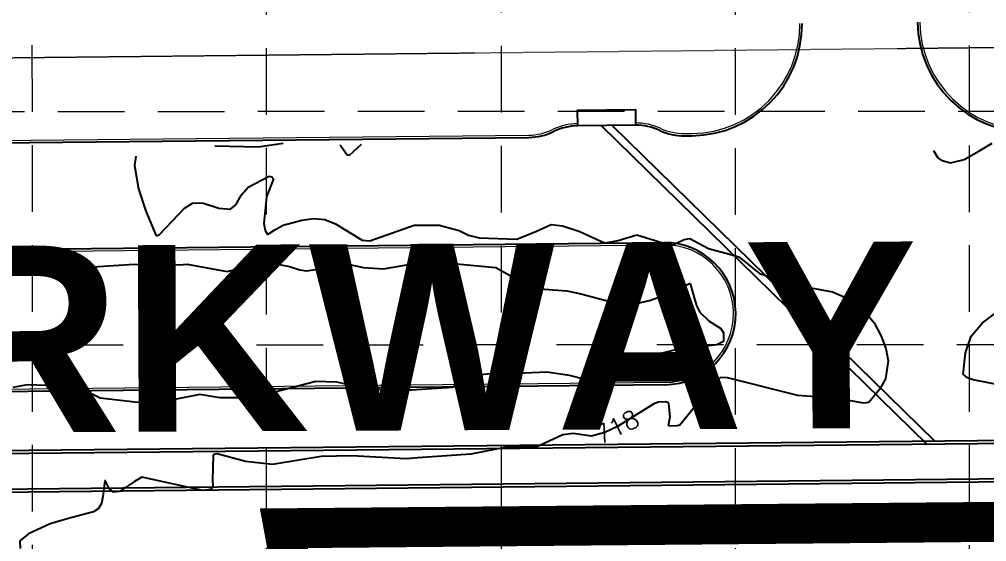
# Model space of a CAD drawing. Header units: inches. Extents: x 2520351 to 2523325, y 7106287 to 7111535.
# Drawn here: x 2522196.8 to 2522414.3, y 7109404.1 to 7109521.7 of the extents above; entities that cross this region are included whole.
import ezdxf
from ezdxf.enums import TextEntityAlignment as Align

# ---------------------------------------------------------------- set-up
doc = ezdxf.new("R2010")
doc.units = ezdxf.units.IN
doc.header["$MEASUREMENT"] = 0
for name, pattern in [('DASHED', [0.75, 0.5, -0.25]), ('DASHEDX2', [1.5, 1, -0.5]), ('HIDDEN', [0.375, 0.25, -0.125]), ('Xbndy-SC$0$HIDDEN2', [0.1875, 0.125, -0.0625])]:
    doc.linetypes.add(name, pattern=pattern)
for name, color, linetype in [('CONTOURS', 35, 'Continuous'), ('GRID', 254, 'DASHED'), ('LIMITS OF DISTURBANCE', 1, 'Continuous'), ('MATCH LINE', 252, 'DASHEDX2'), ('Xpav-ex-sc2$0$EX-FOC', 251, 'Continuous'), ('XPAV-sc1$0$p-foc', 11, 'Continuous'), ('xstm-SC1-ex$0$EX-STM-INLET', 14, 'Continuous'), ('xstm-SC1-ex$0$EX-STM-LINE', 14, 'Continuous')]:
    doc.layers.add(name, color=color, linetype=linetype)
for name, color, linetype, lineweight in [('Xbndy-SC$0$ESMT-EX1', 252, 'Xbndy-SC$0$HIDDEN2', 0), ('Xpav-ex-sc2$0$EX-BOC', 251, 'Continuous', 0), ('Xpav-ex-sc2$0$EX-REC-INLET', 251, 'Continuous', 0)]:
    doc.layers.add(name, color=color, linetype=linetype, lineweight=lineweight)
doc.styles.add('MATCHLINE', font='ARIALBD.TTF')
doc.styles.add('XTOPO-SC1-sec$0$L100_40', font='SIMPLEX.shx', dxfattribs={"height": 4})

msp = doc.modelspace()

# ---------------------------------------------------------------- linework, layer by layer
at = {"layer": 'CONTOURS'}
for p, q in [((2522412.54, 7109492.04, 717), (2522415.57, 7109493.79, 717)), ((2522250.46, 7109492.92, 718), (2522240.71, 7109493.14, 718)), ((2522256.09, 7109493.73, 718), (2522250.46, 7109492.92, 718)), ((2522270.14, 7109491.61, 718), (2522268.94, 7109493.35, 718)), ((2522270.48, 7109491.11, 718), (2522270.14, 7109491.61, 718)), ((2522273.61, 7109493.51, 718), (2522270.91, 7109491.03, 718)), ((2522402.4, 7109492.15, 717), (2522403.32, 7109490.49, 717)), ((2522409.3, 7109490.12, 717), (2522412.54, 7109492.04, 717)), ((2522222.99, 7109490.87, 718), (2522222.69, 7109488.75, 718)), ((2522270.91, 7109491.03, 718), (2522270.48, 7109491.11, 718)), ((2522403.32, 7109490.49, 717), (2522404.07, 7109489.95, 717)), ((2522404.07, 7109489.95, 717), (2522406.2, 7109489.38, 717)), ((2522406.2, 7109489.38, 717), (2522409.3, 7109490.12, 717)), ((2522222.69, 7109488.75, 718), (2522223.53, 7109483.54, 718)), ((2522248.22, 7109483.9, 718), (2522252.93, 7109486.35, 718)), ((2522253.91, 7109485.75, 718), (2522252.32, 7109481.74, 718)), ((2522252.93, 7109486.35, 718), (2522253.55, 7109486.24, 718)), ((2522253.55, 7109486.24, 718), (2522253.91, 7109485.75, 718)), ((2522223.53, 7109483.54, 718), (2522225.2, 7109478.5, 718)), ((2522246.75, 7109482.17, 718), (2522248.22, 7109483.9, 718)), ((2522245.44, 7109479.96, 718), (2522246.75, 7109482.17, 718)), ((2522252.32, 7109481.74, 718), (2522251.72, 7109475.71, 718)), ((2522228.27, 7109473.21, 718), (2522233.9, 7109479.18, 718)), ((2522233.9, 7109479.18, 718), (2522235.88, 7109480.36, 718)), ((2522235.88, 7109480.36, 718), (2522238.19, 7109480.28, 718)), ((2522238.19, 7109480.28, 718), (2522241.63, 7109479.19, 718)), ((2522241.63, 7109479.19, 718), (2522244.25, 7109478.94, 718)), ((2522244.25, 7109478.94, 718), (2522245.44, 7109479.96, 718)), ((2522225.2, 7109478.5, 718), (2522227.56, 7109472.94, 718)), ((2522256.07, 7109475.37, 718), (2522260.3, 7109476.44, 718)), ((2522260.3, 7109476.44, 718), (2522262.95, 7109476.82, 718)), ((2522262.95, 7109476.82, 718), (2522265.5, 7109476.64, 718)), ((2522265.5, 7109476.64, 718), (2522267.84, 7109475.61, 718)), ((2522251.72, 7109475.71, 718), (2522252.06, 7109474.17, 718)), ((2522252.72, 7109473.34, 718), (2522254.21, 7109474.32, 718)), ((2522254.21, 7109474.32, 718), (2522256.07, 7109475.37, 718)), ((2522267.84, 7109475.61, 718), (2522273.86, 7109471.99, 718)), ((2522275.57, 7109471.81, 718), (2522285.55, 7109475.36, 718)), ((2522285.55, 7109475.36, 718), (2522291.16, 7109475.38, 718)), ((2522291.16, 7109475.38, 718), (2522295.67, 7109474.11, 718)), ((2522313.08, 7109474.03, 718), (2522316.37, 7109475.48, 718)), ((2522316.37, 7109475.48, 718), (2522318.93, 7109475.21, 718)), ((2522318.93, 7109475.21, 718), (2522322.83, 7109473.9, 718)), ((2522227.56, 7109472.94, 718), (2522227.78, 7109472.99, 718)), ((2522227.78, 7109472.99, 718), (2522228.27, 7109473.21, 718)), ((2522252.06, 7109474.17, 718), (2522252.52, 7109473.42, 718)), ((2522252.52, 7109473.42, 718), (2522252.72, 7109473.34, 718)), ((2522295.67, 7109474.11, 718), (2522297.81, 7109473.09, 718)), ((2522297.81, 7109473.09, 718), (2522300.15, 7109472.53, 718)), ((2522300.15, 7109472.53, 718), (2522308.65, 7109472.17, 718)), ((2522308.65, 7109472.17, 718), (2522313.08, 7109474.03, 718)), ((2522322.83, 7109473.9, 718), (2522327.7, 7109471.67, 718)), ((2522331.46, 7109471.88, 718), (2522335.62, 7109473.17, 718)), ((2522335.62, 7109473.17, 718), (2522342.73, 7109470.99, 718)), ((2522343.72, 7109470.89, 718), (2522346.28, 7109472.14, 718)), ((2522346.28, 7109472.14, 718), (2522347.54, 7109472.32, 718)), ((2522347.54, 7109472.32, 718), (2522351.75, 7109470.12, 718)), ((2522273.86, 7109471.99, 718), (2522275.57, 7109471.81, 718)), ((2522327.7, 7109471.67, 718), (2522328.58, 7109471.36, 718)), ((2522328.58, 7109471.36, 718), (2522331.46, 7109471.88, 718)), ((2522342.73, 7109470.99, 718), (2522343.72, 7109470.89, 718)), ((2522351.75, 7109470.12, 718), (2522355.7, 7109469.04, 718)), ((2522196.62, 7109468.17, 719), (2522203.14, 7109467.82, 719)), ((2522203.14, 7109467.82, 719), (2522204.92, 7109467.84, 719)), ((2522204.92, 7109467.84, 719), (2522206.83, 7109466.83, 719)), ((2522355.7, 7109469.04, 718), (2522358.59, 7109468.21, 718)), ((2522358.59, 7109468.21, 718), (2522363.23, 7109464.49, 718)), ((2522206.83, 7109466.83, 719), (2522207.03, 7109466.64, 719)), ((2522207.03, 7109466.64, 719), (2522207.19, 7109466.41, 719)), ((2522207.19, 7109466.41, 719), (2522207.33, 7109466.16, 719)), ((2522207.33, 7109466.16, 719), (2522207.55, 7109465.61, 719)), ((2522207.55, 7109465.61, 719), (2522222.6, 7109466.57, 719)), ((2522222.6, 7109466.57, 719), (2522232.7, 7109466.45, 719)), ((2522232.7, 7109466.45, 719), (2522234.53, 7109466.56, 719)), ((2522234.53, 7109466.56, 719), (2522243.53, 7109464.95, 719)), ((2522243.53, 7109464.95, 719), (2522251.02, 7109466.8, 719)), ((2522251.02, 7109466.8, 719), (2522252.88, 7109466.92, 719)), ((2522252.88, 7109466.92, 719), (2522257.52, 7109466.05, 719)), ((2522257.52, 7109466.05, 719), (2522259.83, 7109465.32, 719)), ((2522261.32, 7109465.09, 719), (2522270.97, 7109466.5, 719)), ((2522270.97, 7109466.5, 719), (2522274.14, 7109465.8, 719)), ((2522274.14, 7109465.8, 719), (2522278.68, 7109465.49, 719)), ((2522278.68, 7109465.49, 719), (2522288.71, 7109467.26, 719)), ((2522288.71, 7109467.26, 719), (2522303.9, 7109465.82, 719)), ((2522303.9, 7109465.82, 719), (2522310.06, 7109462.36, 719)), ((2522259.83, 7109465.32, 719), (2522261.32, 7109465.09, 719)), ((2522363.23, 7109464.49, 718), (2522371.91, 7109461.8, 718)), ((2522310.06, 7109462.36, 719), (2522312.33, 7109461.37, 719)), ((2522312.33, 7109461.37, 719), (2522314.78, 7109460.91, 719)), ((2522345.06, 7109461.1, 719), (2522347.52, 7109462.2, 719)), ((2522347.52, 7109462.2, 719), (2522347.64, 7109462.2, 719)), ((2522347.64, 7109462.2, 719), (2522348.67, 7109458.45, 719)), ((2522371.91, 7109461.8, 718), (2522379.67, 7109460.31, 718)), ((2522314.78, 7109460.91, 719), (2522319.89, 7109460.57, 719)), ((2522319.89, 7109460.57, 719), (2522323.04, 7109459.87, 719)), ((2522323.04, 7109459.87, 719), (2522329.88, 7109458.1, 719)), ((2522338.47, 7109458.35, 719), (2522341.43, 7109459.43, 719)), ((2522341.43, 7109459.43, 719), (2522345.06, 7109461.1, 719)), ((2522379.67, 7109460.31, 718), (2522383.11, 7109458.86, 718)), ((2522329.88, 7109458.1, 719), (2522331.11, 7109457.67, 719)), ((2522331.11, 7109457.67, 719), (2522334.49, 7109457.52, 719)), ((2522334.49, 7109457.52, 719), (2522338.47, 7109458.35, 719)), ((2522348.67, 7109458.45, 719), (2522349.15, 7109457.05, 719)), ((2522349.15, 7109457.05, 719), (2522349.83, 7109455.78, 719)), ((2522383.11, 7109458.86, 718), (2522386.85, 7109455.95, 718)), ((2522349.83, 7109455.78, 719), (2522351.94, 7109453.77, 719)), ((2522386.85, 7109455.95, 718), (2522389.03, 7109453.37, 718)), ((2522413.4, 7109453.37, 718), (2522416.72, 7109455.82, 718)), ((2522351.94, 7109453.77, 719), (2522354.55, 7109452.1, 719)), ((2522389.03, 7109453.37, 718), (2522390.63, 7109450.39, 718)), ((2522410.84, 7109450.35, 718), (2522413.4, 7109453.37, 718)), ((2522354.55, 7109452.1, 719), (2522355.12, 7109451.12, 719)), ((2522355.12, 7109451.12, 719), (2522355.17, 7109449.16, 719)), ((2522390.63, 7109450.39, 718), (2522391.69, 7109447.58, 718)), ((2522409.54, 7109446.62, 718), (2522410.84, 7109450.35, 718)), ((2522353.65, 7109448.39, 719), (2522344.04, 7109447.18, 719)), ((2522355.17, 7109449.16, 719), (2522353.65, 7109448.39, 719)), ((2522344.04, 7109447.18, 719), (2522328.41, 7109443.27, 719)), ((2522391.69, 7109447.58, 718), (2522392.15, 7109444.83, 718)), ((2522409.06, 7109441.84, 718), (2522409.54, 7109446.62, 718)), ((2522392.15, 7109444.83, 718), (2522391.58, 7109440.72, 718)), ((2522302.62, 7109441.89, 719), (2522298.48, 7109441.4, 719)), ((2522307.16, 7109441.87, 719), (2522302.62, 7109441.89, 719)), ((2522315.4, 7109442.28, 719), (2522307.16, 7109441.87, 719)), ((2522320.51, 7109441.48, 719), (2522315.4, 7109442.28, 719)), ((2522327, 7109442.8, 719), (2522324.44, 7109440.6, 719)), ((2522327.05, 7109442.88, 719), (2522327, 7109442.8, 719)), ((2522328.41, 7109443.27, 719), (2522327.05, 7109442.88, 719)), ((2522410.01, 7109440.98, 718), (2522409.06, 7109441.84, 718)), ((2522198.62, 7109439.38, 719), (2522195.27, 7109438.8, 719)), ((2522202.8, 7109439.22, 719), (2522198.62, 7109439.38, 719)), ((2522207.77, 7109439.74, 719), (2522206.03, 7109437.96, 719)), ((2522208.85, 7109439.69, 719), (2522207.77, 7109439.74, 719)), ((2522210.62, 7109438.6, 719), (2522208.85, 7109439.69, 719)), ((2522263.45, 7109440.13, 719), (2522253.94, 7109437.69, 719)), ((2522268.18, 7109439.98, 719), (2522263.45, 7109440.13, 719)), ((2522274.91, 7109438.5, 719), (2522268.18, 7109439.98, 719)), ((2522298.48, 7109441.4, 719), (2522294.14, 7109438.8, 719)), ((2522324.33, 7109440.54, 719), (2522320.51, 7109441.48, 719)), ((2522324.44, 7109440.6, 719), (2522324.33, 7109440.54, 719)), ((2522354.44, 7109441.02, 718), (2522350.95, 7109437.19, 718)), ((2522356.03, 7109441, 718), (2522354.44, 7109441.02, 718)), ((2522371.87, 7109437.03, 718), (2522356.03, 7109441, 718)), ((2522391.58, 7109440.72, 718), (2522390.2, 7109438.33, 718)), ((2522411.33, 7109440.54, 718), (2522410.01, 7109440.98, 718)), ((2522417.83, 7109439.28, 718), (2522411.33, 7109440.54, 718)), ((2522203.27, 7109438.66, 719), (2522202.8, 7109439.22, 719)), ((2522204.43, 7109437.55, 719), (2522203.27, 7109438.66, 719)), ((2522204.72, 7109437.43, 719), (2522204.43, 7109437.55, 719)), ((2522206.03, 7109437.96, 719), (2522204.72, 7109437.43, 719)), ((2522214.91, 7109436.39, 719), (2522210.62, 7109438.6, 719)), ((2522237.35, 7109437.24, 719), (2522230.94, 7109435.97, 719)), ((2522241.86, 7109436.48, 719), (2522237.35, 7109437.24, 719)), ((2522253.94, 7109437.69, 719), (2522248.67, 7109436.51, 719)), ((2522278.96, 7109438.22, 719), (2522274.91, 7109438.5, 719)), ((2522284.96, 7109438.18, 719), (2522278.96, 7109438.22, 719)), ((2522294.14, 7109438.8, 719), (2522284.96, 7109438.18, 719)), ((2522350.95, 7109437.19, 718), (2522345.34, 7109430.33, 718)), ((2522390.2, 7109438.33, 718), (2522387.83, 7109435.46, 718)), ((2522223.4, 7109435.4, 719), (2522214.91, 7109436.39, 719)), ((2522230.94, 7109435.97, 719), (2522223.4, 7109435.4, 719)), ((2522248.67, 7109436.51, 719), (2522241.86, 7109436.48, 719)), ((2522339.48, 7109435.15, 718), (2522331.26, 7109430, 718)), ((2522340.54, 7109435.47, 718), (2522339.48, 7109435.15, 718)), ((2522342.12, 7109435.55, 718), (2522340.54, 7109435.47, 718)), ((2522342.62, 7109435.41, 718), (2522342.12, 7109435.55, 718)), ((2522342.82, 7109435.11, 718), (2522342.62, 7109435.41, 718)), ((2522343.11, 7109432.22, 718), (2522342.82, 7109435.11, 718)), ((2522380.95, 7109436.32, 718), (2522371.87, 7109437.03, 718)), ((2522386.6, 7109435.28, 718), (2522380.95, 7109436.32, 718)), ((2522387.83, 7109435.46, 718), (2522386.6, 7109435.28, 718)), ((2522342.78, 7109430.34, 718), (2522343.11, 7109432.22, 718)), ((2522328.47, 7109428.65, 718), (2522325.47, 7109427.82, 718)), ((2522331.26, 7109430, 718), (2522328.47, 7109428.65, 718)), ((2522342.89, 7109430.11, 718), (2522342.78, 7109430.34, 718)), ((2522344.63, 7109430.16, 718), (2522342.89, 7109430.11, 718)), ((2522345.34, 7109430.33, 718), (2522344.63, 7109430.16, 718)), ((2522319, 7109428.12, 718), (2522313.04, 7109425.38, 718)), ((2522321.35, 7109428.46, 718), (2522319, 7109428.12, 718)), ((2522325.47, 7109427.82, 718), (2522321.35, 7109428.46, 718)), ((2522306.74, 7109425.47, 718), (2522298.27, 7109423.79, 718)), ((2522313.04, 7109425.38, 718), (2522306.74, 7109425.47, 718)), ((2522240.32, 7109423.58, 718), (2522240.22, 7109418.05, 718)), ((2522240.46, 7109423.71, 718), (2522240.32, 7109423.58, 718)), ((2522241.27, 7109423.88, 718), (2522240.46, 7109423.71, 718)), ((2522247.66, 7109422.14, 718), (2522241.27, 7109423.88, 718)), ((2522253.73, 7109421.48, 718), (2522247.66, 7109422.14, 718)), ((2522264.67, 7109423.29, 718), (2522253.73, 7109421.48, 718)), ((2522271.57, 7109423.45, 718), (2522264.67, 7109423.29, 718)), ((2522283.75, 7109422.71, 718), (2522271.57, 7109423.45, 718)), ((2522286.4, 7109422.94, 718), (2522283.75, 7109422.71, 718)), ((2522298.27, 7109423.79, 718), (2522286.4, 7109422.94, 718)), ((2522215.97, 7109417.89, 718), (2522215.52, 7109414.24, 718)), ((2522216, 7109417.9, 718), (2522215.97, 7109417.89, 718)), ((2522216.03, 7109417.89, 718), (2522216, 7109417.9, 718)), ((2522216.06, 7109417.86, 718), (2522216.03, 7109417.89, 718)), ((2522216.94, 7109416.05, 718), (2522216.06, 7109417.86, 718)), ((2522222.66, 7109417.67, 718), (2522219.27, 7109415.42, 718)), ((2522224.32, 7109418.59, 718), (2522222.66, 7109417.67, 718)), ((2522238.03, 7109415.63, 718), (2522224.32, 7109418.59, 718)), ((2522240.22, 7109418.05, 718), (2522240.31, 7109416.59, 718)), ((2522217.96, 7109415.21, 718), (2522216.94, 7109416.05, 718)), ((2522239.81, 7109415.81, 718), (2522238.03, 7109415.63, 718)), ((2522240.31, 7109416.59, 718), (2522239.81, 7109415.81, 718)), ((2522215.52, 7109414.24, 718), (2522215.27, 7109412.72, 718)), ((2522219.27, 7109415.42, 718), (2522217.96, 7109415.21, 718)), ((2522214.49, 7109411.51, 718), (2522213.46, 7109410.81, 718)), ((2522215.27, 7109412.72, 718), (2522214.49, 7109411.51, 718)), ((2522207.53, 7109409.25, 718), (2522203.67, 7109408.08, 718)), ((2522213.46, 7109410.81, 718), (2522207.53, 7109409.25, 718)), ((2522203.67, 7109408.08, 718), (2522198.84, 7109405.85, 718)), ((2522198.84, 7109405.85, 718), (2522196.89, 7109404.29, 718)), ((2522196.89, 7109404.29, 718), (2522196.92, 7109402.53, 718))]:
    msp.add_line(p, q, dxfattribs=at)
at = {"layer": 'GRID', "color": 252, "linetype": 'HIDDEN', "lineweight": 0, "ltscale": 60}
for p, q in [((2522305.59, 7106553.21), (2522305.19, 7109607.62)), ((2522357.95, 7106552.66), (2522357.83, 7109607.62)), ((2522410.64, 7106553.31), (2522410.47, 7109607.62)), ((2522199.87, 7106553.36), (2522199.67, 7109606.44)), ((2522252.47, 7106552.72), (2522252.31, 7109606.44)), ((2520675.4, 7109500.65), (2522672.59, 7109501.06)), ((2520675.11, 7109448.17), (2522673.45, 7109448.51))]:
    msp.add_line(p, q, dxfattribs=at)
at = {"layer": 'LIMITS OF DISTURBANCE', "linetype": 'DASHED', "ltscale": 100, "const_width": 9}
msp.add_lwpolyline([(2522594.78, 7107814.19), (2522566.61, 7109366.72), (2522603.32, 7109367.46), (2522612.86, 7109384.34), (2522587.73, 7109410.1), (2522256.25, 7109407.11), (2522260.16, 7109385.84), (2522245.55, 7109386.09), (2522245.75, 7109362.12), (2522262.04, 7109361.9), (2522264.7, 7109206.56), (2522283.45, 7109206.86), (2522286.72, 7108967.57), (2521847.02, 7108959.32), (2521849.65, 7108852.07), (2521843.43, 7108849.81), (2521833.26, 7108854.36, 0.573431), (2521757.97, 7108795.48), (2521748.82, 7108794.61), (2521664.8, 7108796.22), (2521667.84, 7108698.81), (2521084.95, 7108691.48), (2521082.65, 7108652.3, -0.074702), (2520903.73, 7107804.13)], format="xyb", dxfattribs=at)
at = {"layer": 'Xbndy-SC$0$ESMT-EX1', "color": 0}
msp.add_line((2521741.95, 7109508.31), (2522492.27, 7109516.16), dxfattribs=at)
at = {"layer": 'Xpav-ex-sc2$0$EX-BOC'}
for p, q in [((2522346.39, 7109495.97), (2522348.06, 7109495.99)), ((2522077.4, 7109493.19), (2522311.35, 7109495.61)), ((2522000.12, 7109467.38), (2522341.72, 7109470.92)), ((2522342.04, 7109439.92), (2522182.55, 7109438.27))]:
    msp.add_line(p, q, dxfattribs=at)
for centre, radius, start, end in [((2522347.8, 7109520.49), 24.5, 270.5933, 0.5933), ((2522423.8, 7109521.27), 24.5, 180.5933, 270.5933), ((2522322.58, 7109484.72), 13.5, 91.0172, 115.9229), ((2522335.38, 7109484.86), 13.5, 65.2638, 90.1691), ((2522311.22, 7109508.11), 12.5, 270.5933, 295.9229), ((2522346.26, 7109508.47), 12.5, 245.2638, 270.5933), ((2522341.88, 7109455.42), 15.5, 270.5933, 90.5933)]:
    msp.add_arc(centre, radius, start, end, dxfattribs=at)
at = {"layer": 'Xpav-ex-sc2$0$EX-FOC'}
for p, q in [((2522077.41, 7109492.69), (2522311.35, 7109495.11)), ((2522346.4, 7109495.47), (2522348.06, 7109495.49)), ((2522000.11, 7109467.88), (2522341.72, 7109471.42)), ((2522342.05, 7109439.42), (2522182.56, 7109437.77))]:
    msp.add_line(p, q, dxfattribs=at)
for centre, radius, start, end in [((2522347.8, 7109520.49), 25, 270.5933, 0.5933), ((2522423.8, 7109521.27), 25, 180.5933, 270.5933), ((2522311.22, 7109508.11), 13, 270.5933, 295.9229), ((2522322.58, 7109484.72), 13, 91.0172, 115.9229), ((2522335.38, 7109484.86), 13, 65.2638, 90.1691), ((2522346.26, 7109508.47), 13, 245.2638, 270.5933), ((2522341.88, 7109455.42), 16, 270.5933, 90.5933)]:
    msp.add_arc(centre, radius, start, end, dxfattribs=at)
at = {"layer": 'Xpav-ex-sc2$0$EX-REC-INLET'}
msp.add_lwpolyline([(2522335.35, 7109497.86), (2522322.35, 7109497.72), (2522322.31, 7109501.22), (2522335.31, 7109501.36), (2522335.35, 7109497.86)], close=True, dxfattribs=at)
at = {"layer": 'XPAV-sc1$0$p-foc', "color": 7}
msp.add_arc((2521837.71, 7110047.84), 1487, 271.16849, 271.16849, dxfattribs=at)
at = {"layer": 'xstm-SC1-ex$0$EX-STM-INLET', "color": 170}
msp.add_lwpolyline([(2522335.35, 7109497.86), (2522322.35, 7109497.72), (2522322.31, 7109501.22), (2522335.31, 7109501.36), (2522335.35, 7109497.86)], close=True, dxfattribs=at)
at = {"layer": 'xstm-SC1-ex$0$EX-STM-LINE', "color": 170}
for p, q in [((2522327.61, 7109497.78), (2522400.86, 7109426.03)), ((2522330.08, 7109497.8), (2522402.57, 7109426.8)), ((2522567.1, 7109428.42), (2521924.11, 7109421.76)), ((2522566.83, 7109427.75), (2521924.12, 7109421.09)), ((2522563.6, 7109419.72), (2521924.2, 7109413.09)), ((2522563.33, 7109419.05), (2521924.21, 7109412.43))]:
    msp.add_line(p, q, dxfattribs=at)

# ---------------------------------------------------------------- texts
at = {"layer": 'CONTOURS', "style": 'XTOPO-SC1-sec$0$L100_40'}
msp.add_text('718', height=4, rotation=25.821, dxfattribs=at).set_placement((2522327.37, 7109425.9, 718))
at = {"layer": 'MATCH LINE', "color": 7, "style": 'MATCHLINE'}
msp.add_text('McKINNEY RANCH PARKWAY', height=42, rotation=0.277, dxfattribs=at).set_placement((2521973.48, 7109448.63), align=Align.MIDDLE_CENTER)

doc.saveas('drawing.dxf')
